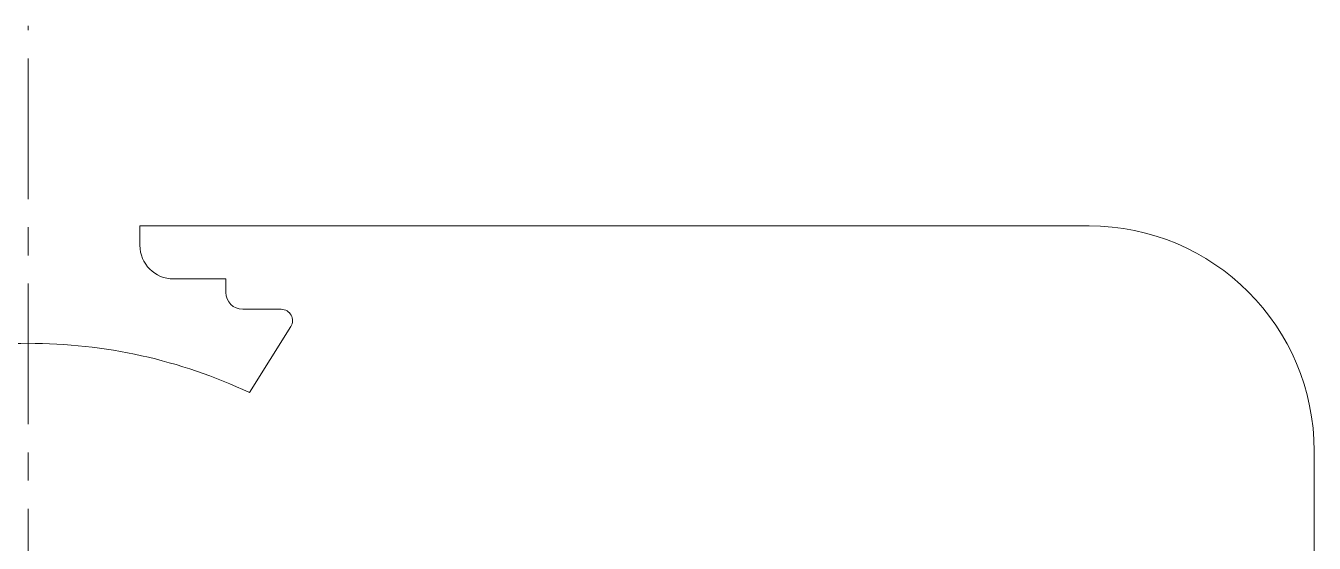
# Model space of a CAD drawing. Header units: millimetres. Extents: x -394 to 6212, y -2458 to 809.
# Drawn here: x 5237.34 to 5260.23, y -1825.57 to -1816.38 of the extents above; entities that cross this region are included whole.
import ezdxf

# ---------------------------------------------------------------- set-up
doc = ezdxf.new("R2010")
doc.units = ezdxf.units.MM
doc.linetypes.add('CENTERX2', pattern=[4, 2.5, -0.5, 0.5, -0.5])
doc.layers.add('1', color=1, linetype='Continuous', lineweight=18, true_color=0xff0000)
doc.layers.add('3', color=3, linetype='CENTERX2', lineweight=18, true_color=0x00ff00)

msp = doc.modelspace()

# ---------------------------------------------------------------- linework, layer by layer
at = {"layer": '1'}
for p, q in [((5239.37127, -1820.27687), (5239.37127, -1819.93368)), ((5256.23314, -1819.93368), (5239.37127, -1819.93368)), ((5239.97127, -1820.87687), (5240.89739, -1820.87687)), ((5240.89739, -1820.87687), (5240.89739, -1821.11502)), ((5241.19739, -1821.41502), (5241.88294, -1821.41502)), ((5242.0525, -1821.72108), (5241.31803, -1822.89517)), ((5260.23314, -1823.93368), (5260.23314, -1889.18445))]:
    msp.add_line(p, q, dxfattribs=at)
for centre, radius, start, end in [((5256.23314, -1823.93368), 4, 0, 90), ((5239.97127, -1820.27687), 0.6, 180, 270), ((5241.19739, -1821.11502), 0.3, 180, 270), ((5241.88294, -1821.61502), 0.2, 327.971323, 90), ((5237.37006, -1831.23162), 9.21174, 89.910349, 115.179253), ((5237.39889, -1831.23162), 9.21174, 64.820747, 90.089651)]:
    msp.add_arc(centre, radius, start, end, dxfattribs=at)
at = {"layer": '3'}
msp.add_line((5237.38447, -1895.45793), (5237.38447, -1816.37768), dxfattribs=at)

doc.saveas('drawing.dxf')
